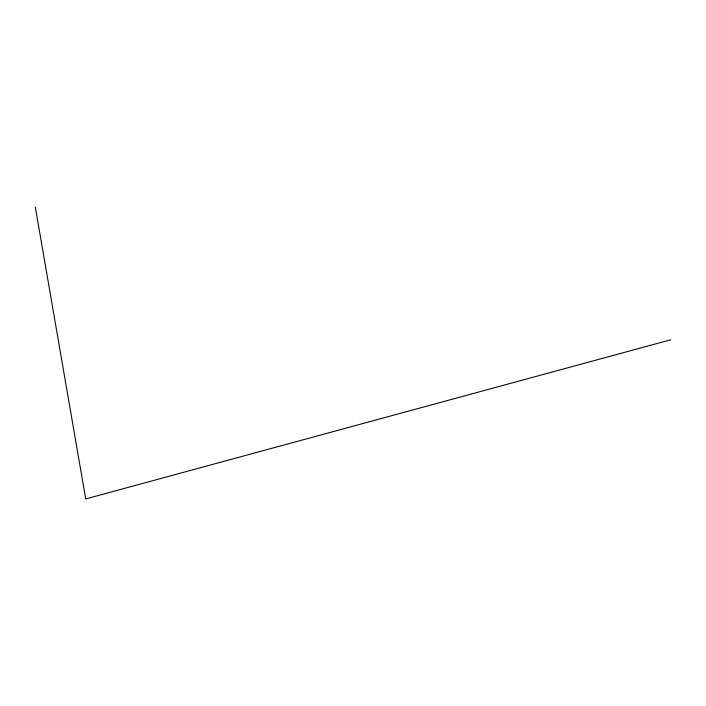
<?xml version="1.0" encoding="UTF-8"?>
<svg xmlns="http://www.w3.org/2000/svg" width="706" height="706" viewBox="0 0 706 706"><rect width="100%" height="100%" fill="white"/><g stroke="black" fill="none" stroke-linecap="round" stroke-linejoin="round"><path stroke-width="1.06" d="M670.7 339.798L85.708 498.93L35.3 207.07"/></g></svg>
